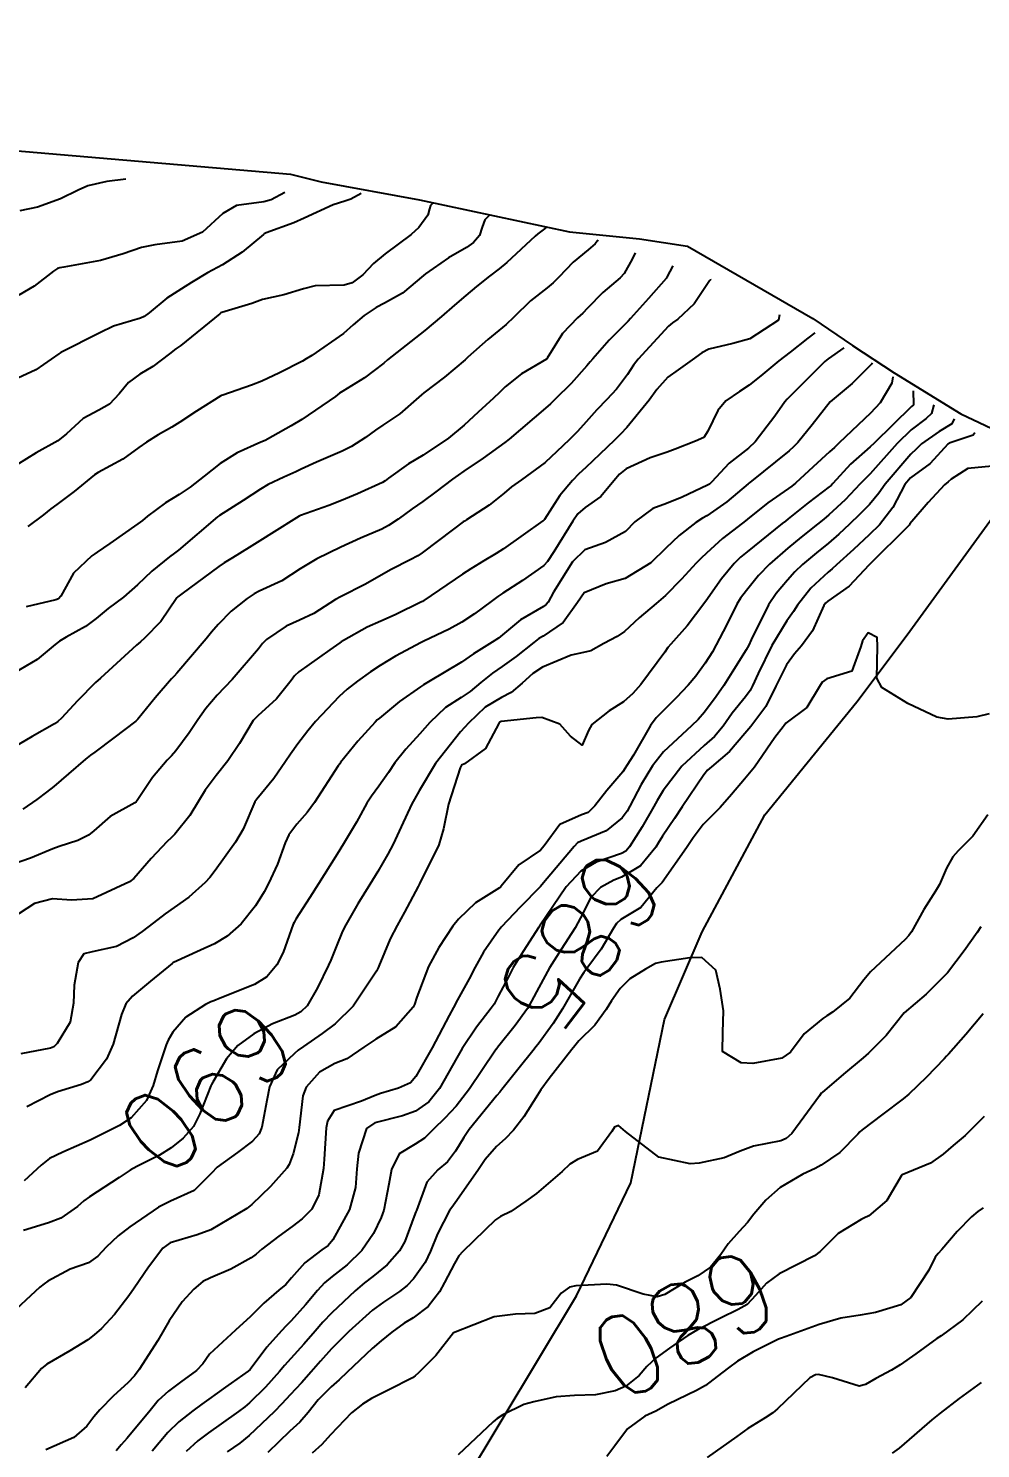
# Model space of a CAD drawing. Header units: metres. Extents: x 292545 to 299085, y 7450245 to 7463078.
# Drawn here: x 295024.4 to 295071.3, y 7462847.5 to 7462917.4 of the extents above; entities that cross this region are included whole.
import ezdxf
from ezdxf.enums import TextEntityAlignment as Align

# ---------------------------------------------------------------- set-up
doc = ezdxf.new("R2010")
doc.units = ezdxf.units.M
for name, color, linetype in [('Area', 45, 'Continuous'), ('Cotas', 45, 'Continuous'), ('Curvas de Nivel 1m', 11, 'Continuous'), ('Curvas de Nivel 5m', 15, 'Continuous'), ('Hidrografia', 140, 'Continuous')]:
    doc.layers.add(name, color=color, linetype=linetype)
doc.styles.add('Style-STANDARD', font='STANDARD.shx')

msp = doc.modelspace()

# ---------------------------------------------------------------- linework, layer by layer
at = {"layer": 'Area'}
msp.add_polyline3d([(294966.04, 7462917.379, 706.56), (294986.245, 7462915.479, 708.032), (294987.052, 7462915.351, 706.502), (294993.309, 7462914.616, 706.001), (294999.751, 7462913.963, 706.011), (295002.878, 7462913.546, 705.681), (295006.908, 7462913.327, 705.76), (295009.064, 7462913.061, 705.341), (295022.928, 7462911.43, 704.311), (295037.332, 7462910.21, 701.513), (295038.844, 7462909.834, 703.784), (295043.693, 7462908.952, 700.444), (295051.078, 7462907.367, 697.603), (295054.526, 7462907.03, 696.172), (295056.875, 7462906.671, 695.798), (295063.059, 7462903.106, 698.643), (295064.999, 7462901.78, 696.904), (295067.058, 7462900.427, 695.303), (295070.343, 7462898.422, 688.402), (295074.256, 7462896.561, 689.302)], dxfattribs=at)
at = {"layer": 'Curvas de Nivel 1m', "flags": 128}
for points, elevation in [([(295029.233, 7462909.96), (295028.297, 7462909.843), (295027.366, 7462909.638), (295026.878, 7462909.427), (295026.018, 7462908.994), (295024.882, 7462908.584), (295024.012, 7462908.411)], 704), ([(295040.813, 7462909.26), (295040.303, 7462908.984), (295040.019, 7462908.879), (295039.436, 7462908.698), (295038.01, 7462908.046), (295037.499, 7462907.814), (295036.143, 7462907.319), (295036.042, 7462907.28), (295036.002, 7462907.246), (295034.95, 7462906.373), (295033.987, 7462905.753), (295033.246, 7462905.351), (295032.463, 7462904.875), (295031.971, 7462904.563), (295031.242, 7462904.099), (295030.378, 7462903.386), (295030.138, 7462903.201), (295029.95, 7462903.119), (295028.627, 7462902.722), (295027.943, 7462902.402), (295026.038, 7462901.438), (295025.932, 7462901.372), (295024.796, 7462900.58), (295023.92, 7462900.168)], 702), ([(295037.063, 7462909.31), (295036.392, 7462908.944), (295036.018, 7462908.852), (295034.681, 7462908.669), (295034.012, 7462908.279), (295033.003, 7462907.355), (295031.998, 7462906.918), (295030.655, 7462906.724), (295029.995, 7462906.603), (295029.095, 7462906.296), (295027.988, 7462905.966), (295026.173, 7462905.626), (295025.985, 7462905.599), (295025.864, 7462905.562), (295025.674, 7462905.443), (295024.725, 7462904.7), (295023.965, 7462904.251)], 703), ([(295044.333, 7462908.76), (295044.237, 7462908.667), (295044.181, 7462908.503), (295044.09, 7462908.185), (295043.656, 7462907.576), (295043.277, 7462907.231), (295041.993, 7462906.284), (295041.424, 7462905.82), (295040.896, 7462905.261), (295040.38, 7462904.863), (295039.975, 7462904.749), (295038.555, 7462904.71), (295037.972, 7462904.568), (295037.005, 7462904.272), (295035.964, 7462904.045), (295035.439, 7462903.847), (295033.954, 7462903.405), (295033.911, 7462903.384), (295033.856, 7462903.341), (295031.937, 7462901.784), (295031.696, 7462901.611), (295031.377, 7462901.376), (295030.559, 7462900.751), (295029.923, 7462900.37), (295029.36, 7462899.955), (295028.9, 7462899.4), (295028.426, 7462898.884), (295027.901, 7462898.594), (295027.124, 7462898.192), (295026.31, 7462897.434), (295025.879, 7462897.087), (295024.821, 7462896.503), (295023.867, 7462895.914)], 701), ([(295049.913, 7462907.57), (295049.52, 7462907.277), (295049.388, 7462907.159), (295047.99, 7462905.858), (295047.617, 7462905.554), (295047.133, 7462905.188), (295046.494, 7462904.676), (295045.969, 7462904.245), (295045.404, 7462903.763), (295044.776, 7462903.212), (295043.946, 7462902.517), (295042.338, 7462901.246), (295042.113, 7462901.065), (295041.928, 7462900.914), (295040.984, 7462900.192), (295039.907, 7462899.525), (295039.75, 7462899.428), (295039.545, 7462899.275), (295037.891, 7462898.14), (295037.365, 7462897.831), (295036.474, 7462897.314), (295036.092, 7462897.107), (295035.88, 7462897.015), (295034.706, 7462896.5), (295033.869, 7462895.97), (295033.087, 7462895.352), (295032.405, 7462894.811), (295031.849, 7462894.443), (295031.18, 7462894.04), (295030.304, 7462893.385), (295030.045, 7462893.174), (295029.829, 7462893.008), (295028.441, 7462892.033), (295027.815, 7462891.618), (295027.701, 7462891.534), (295027.552, 7462891.423), (295026.657, 7462890.579), (295026.024, 7462889.438), (295025.918, 7462889.311), (295025.79, 7462889.258), (295024.325, 7462888.915)], 699), ([(295052.463, 7462906.97), (295052.433, 7462906.908), (295052.343, 7462906.781), (295051.996, 7462906.482), (295051.254, 7462905.874), (295050.539, 7462905.144), (295050.265, 7462904.861), (295049.975, 7462904.622), (295049.157, 7462903.97), (295048.33, 7462903.174), (295047.949, 7462902.817), (295047.054, 7462902.077), (295046.07, 7462901.199), (295046, 7462901.131), (295045.931, 7462901.066), (295044.919, 7462900.214), (295043.906, 7462899.447), (295043.783, 7462899.353), (295043.648, 7462899.233), (295042.727, 7462898.41), (295041.889, 7462897.851), (295041.526, 7462897.614), (295041.032, 7462897.259), (295040.334, 7462896.81), (295039.876, 7462896.577), (295038.613, 7462896.032), (295037.867, 7462895.69), (295037.599, 7462895.569), (295037.017, 7462895.308), (295036.236, 7462894.938), (295035.854, 7462894.715), (295035.014, 7462894.159), (295033.834, 7462893.411), (295033.79, 7462893.384), (295033.742, 7462893.341), (295031.816, 7462891.713), (295031.628, 7462891.558), (295031.384, 7462891.374), (295030.511, 7462890.677), (295029.799, 7462889.995), (295029.122, 7462889.4), (295028.358, 7462888.838), (295027.777, 7462888.354), (295027.242, 7462887.954), (295026.286, 7462887.435), (295025.962, 7462887.237), (295025.759, 7462887.061), (295024.866, 7462886.335), (295023.745, 7462885.68)], 698), ([(295054.303, 7462906.33), (295054.152, 7462906.02), (295053.768, 7462905.32), (295053.574, 7462905.114), (295052.706, 7462904.388), (295051.96, 7462903.608), (295051.726, 7462903.362), (295051.464, 7462903.135), (295050.724, 7462902.363), (295049.973, 7462901.15), (295049.956, 7462901.126), (295049.932, 7462901.106), (295048.709, 7462900.38), (295047.911, 7462899.748), (295047.622, 7462899.468), (295047.328, 7462899.186), (295046.583, 7462898.506), (295045.89, 7462897.866), (295045.122, 7462897.211), (295043.875, 7462896.389), (295043.144, 7462895.963), (295042.167, 7462895.247), (295041.996, 7462895.114), (295041.86, 7462895.034), (295040.628, 7462894.486), (295039.846, 7462894.152), (295039.218, 7462893.903), (295037.835, 7462893.411), (295037.76, 7462893.375), (295037.635, 7462893.302), (295036.533, 7462892.606), (295035.821, 7462892.162), (295035.302, 7462891.842), (295034.478, 7462891.333), (295034.068, 7462891.08), (295033.809, 7462890.905), (295031.987, 7462889.559), (295031.793, 7462889.419), (295031.769, 7462889.395), (295031.746, 7462889.37), (295030.948, 7462888.205), (295030.146, 7462887.386), (295029.946, 7462887.203), (295029.759, 7462887.029), (295027.977, 7462885.416), (295027.741, 7462885.196), (295026.859, 7462884.301), (295026.058, 7462883.437), (295025.881, 7462883.278), (295025.719, 7462883.169), (295024.614, 7462882.546), (295023.701, 7462882.002)], 697), ([(295056.153, 7462905.69), (295055.87, 7462905.133), (295055.838, 7462905.082), (295054.963, 7462904.095), (295054.083, 7462903.108), (295053.952, 7462902.972), (295053.027, 7462902.034), (295052.216, 7462901.127), (295052.086, 7462900.973), (295051.928, 7462900.781), (295051.146, 7462899.906), (295050.366, 7462899.145), (295050.133, 7462898.915), (295049.898, 7462898.687), (295048.098, 7462897.177), (295047.881, 7462897.006), (295046.829, 7462896.235), (295045.867, 7462895.591), (295045.32, 7462895.208), (295044.494, 7462894.579), (295043.846, 7462894.104), (295043.334, 7462893.742), (295042.635, 7462893.242), (295042.159, 7462892.917), (295041.828, 7462892.745), (295040.787, 7462892.297), (295039.819, 7462891.857), (295038.626, 7462891.288), (295037.808, 7462890.79), (295036.904, 7462890.207), (295035.797, 7462889.684), (295035.556, 7462889.562), (295035.2, 7462889.326), (295034.414, 7462888.704), (295033.774, 7462888.055), (295033.442, 7462887.67), (295033.179, 7462887.349), (295031.746, 7462885.653), (295031.61, 7462885.506), (295031.479, 7462885.373), (295030.67, 7462884.444), (295029.815, 7462883.389), (295029.773, 7462883.338), (295029.722, 7462883.297), (295028.646, 7462882.468), (295027.698, 7462881.773), (295027.497, 7462881.621), (295027.247, 7462881.424), (295026.413, 7462880.706), (295025.679, 7462880.086), (295025.32, 7462879.8), (295024.845, 7462879.448), (295024.154, 7462878.967)], 696), ([(295061.413, 7462903.29), (295061.358, 7462903.019), (295059.944, 7462902.1), (295059.116, 7462901.874), (295057.938, 7462901.592), (295057.591, 7462901.409), (295057.103, 7462901.068), (295056.416, 7462900.584), (295055.92, 7462900.215), (295055.378, 7462899.621), (295054.986, 7462899.094), (295053.889, 7462897.742), (295053.588, 7462897.411), (295053.295, 7462897.116), (295052.568, 7462896.431), (295051.869, 7462895.778), (295051.539, 7462895.46), (295051.219, 7462895.136), (295050.592, 7462894.403), (295049.834, 7462893.22), (295049.803, 7462893.181), (295049.764, 7462893.151), (295047.819, 7462891.779), (295047.458, 7462891.542), (295046.855, 7462891.19), (295046.208, 7462890.797), (295045.806, 7462890.527), (295043.9, 7462889.228), (295043.832, 7462889.189), (295043.792, 7462889.17), (295042.491, 7462888.535), (295041.777, 7462888.219), (295041.116, 7462887.914), (295039.947, 7462887.268), (295039.837, 7462887.194), (295039.762, 7462887.145), (295039.28, 7462886.799), (295037.747, 7462885.727), (295037.527, 7462885.52), (295037.367, 7462885.304), (295036.649, 7462884.396), (295035.725, 7462883.555), (295035.507, 7462883.323), (295034.834, 7462882.205), (295034.251, 7462881.342), (295033.686, 7462880.621), (295033.138, 7462879.895), (295032.812, 7462879.359), (295032.378, 7462878.647), (295031.649, 7462877.744), (295031.463, 7462877.555), (295031.273, 7462877.374), (295030.48, 7462876.536), (295029.625, 7462875.562), (295029.414, 7462875.393), (295027.614, 7462874.551), (295026.563, 7462874.481), (295025.614, 7462874.552), (295024.742, 7462874.318), (295023.604, 7462873.581)], 694), ([(295063.143, 7462902.4), (295062.802, 7462902.144), (295061.937, 7462901.454), (295061.373, 7462901.018), (295060.589, 7462900.364), (295059.915, 7462899.819), (295059.437, 7462899.518), (295058.763, 7462899.051), (295058.373, 7462898.58), (295057.888, 7462897.566), (295057.688, 7462897.259), (295057.279, 7462897.066), (295056.271, 7462896.684), (295055.877, 7462896.526), (295055.038, 7462896.256), (295053.869, 7462895.706), (295053.531, 7462895.449), (295053.247, 7462895.116), (295052.618, 7462894.356), (295051.843, 7462893.805), (295051.479, 7462893.493), (295051.231, 7462893.136), (295050.294, 7462891.629), (295049.989, 7462891.157), (295049.811, 7462890.953), (295048.76, 7462890.213), (295047.797, 7462889.592), (295047.549, 7462889.429), (295047.223, 7462889.186), (295046.395, 7462888.582), (295045.777, 7462888.169), (295045.155, 7462887.827), (295043.897, 7462887.228), (295043.762, 7462887.163), (295042.508, 7462886.49), (295041.751, 7462886.036), (295041.277, 7462885.725), (295040.634, 7462885.261), (295040.132, 7462884.871), (295039.735, 7462884.512), (295038.567, 7462883.287), (295038.189, 7462882.819), (295037.706, 7462882.177), (295037.329, 7462881.673), (295037.091, 7462881.306), (295036.522, 7462880.474), (295035.674, 7462879.452), (295035.586, 7462879.321), (295034.999, 7462877.983), (295034.629, 7462877.335), (295033.629, 7462875.942), (295033.37, 7462875.608), (295033.141, 7462875.355), (295032.338, 7462874.64), (295031.611, 7462874.136), (295031.161, 7462873.82), (295030.595, 7462873.38), (295030.033, 7462872.949), (295029.591, 7462872.628), (295028.779, 7462872.208), (295027.581, 7462871.951), (295027.158, 7462871.845), (295026.886, 7462871.427), (295026.681, 7462870.31), (295026.653, 7462869.429), (295026.484, 7462868.49), (295025.855, 7462867.437), (295025.692, 7462867.277), (295025.529, 7462867.21), (295024.064, 7462866.923)], 693), ([(295064.573, 7462901.66), (295063.801, 7462901.124), (295063.642, 7462900.993), (295062.789, 7462900.132), (295061.906, 7462899.245), (295061.785, 7462899.132), (295061.68, 7462899.013), (295061.174, 7462898.299), (295060.212, 7462897.035), (295059.88, 7462896.735), (295058.938, 7462895.984), (295058.056, 7462895.058), (295057.958, 7462894.962), (295057.861, 7462894.904), (295056.616, 7462894.308), (295055.847, 7462894.008), (295055.168, 7462893.765), (295054.294, 7462893.103), (295053.828, 7462892.62), (295052.848, 7462892.094), (295051.819, 7462891.723), (295051.222, 7462891.139), (295050.283, 7462889.638), (295050.014, 7462889.157), (295049.92, 7462889.029), (295049.79, 7462888.939), (295048.663, 7462888.288), (295047.768, 7462887.537), (295047.575, 7462887.373), (295047.272, 7462887.185), (295046.346, 7462886.606), (295045.753, 7462886.198), (295044.136, 7462885.224), (295043.887, 7462885.081), (295043.739, 7462884.988), (295042.708, 7462884.26), (295041.716, 7462883.446), (295041.611, 7462883.355), (295041.499, 7462883.252), (295040.656, 7462882.313), (295039.805, 7462881.269), (295039.76, 7462881.202), (295039.691, 7462881.103), (295038.512, 7462879.287), (295038.154, 7462878.804), (295037.657, 7462878.234), (295037.252, 7462877.701), (295037.078, 7462877.306), (295036.689, 7462876.253), (295036.256, 7462875.314), (295036.038, 7462874.896), (295035.612, 7462874.212), (295034.904, 7462873.33), (295034.218, 7462872.716), (295033.588, 7462872.347), (295032.911, 7462872.029), (295031.574, 7462871.419), (295031.543, 7462871.4), (295031.506, 7462871.371), (295030.438, 7462870.508), (295029.557, 7462869.77), (295029.235, 7462869.395), (295029.013, 7462868.863), (295028.606, 7462867.404), (295028.272, 7462866.659), (295027.506, 7462865.657), (295027.367, 7462865.559), (295027.052, 7462865.425), (295025.873, 7462865.062), (295025.498, 7462864.913), (295024.357, 7462864.322)], 692), ([(295065.973, 7462900.93), (295065.931, 7462900.863), (295064.98, 7462899.911), (295063.903, 7462899.01), (295063.011, 7462897.88), (295062.308, 7462897.006), (295062.098, 7462896.79), (295061.879, 7462896.603), (295059.954, 7462895.039), (295059.9, 7462895.002), (295059.862, 7462894.967), (295058.813, 7462894.085), (295057.838, 7462893.399), (295057.623, 7462893.275), (295057.287, 7462893.065), (295056.467, 7462892.433), (295055.82, 7462891.812), (295055.069, 7462891.091), (295053.805, 7462890.309), (295052.869, 7462890.053), (295051.798, 7462889.607), (295051.458, 7462889.135), (295050.767, 7462888.156), (295049.768, 7462887.478), (295049.567, 7462887.361), (295049.319, 7462887.164), (295048.451, 7462886.478), (295047.751, 7462885.988), (295047.278, 7462885.654), (295046.711, 7462885.19), (295046.175, 7462884.757), (295045.732, 7462884.453), (295044.974, 7462883.961), (295044.192, 7462883.223), (295043.707, 7462882.677), (295043.011, 7462881.925), (295042.48, 7462881.242), (295042.162, 7462880.771), (295041.681, 7462880.096), (295041.321, 7462879.609), (295041.099, 7462879.256), (295040.587, 7462878.333), (295039.953, 7462877.267), (295039.638, 7462876.749), (295038.714, 7462875.289), (295038.285, 7462874.624), (295037.605, 7462873.548), (295037.513, 7462873.391), (295037.475, 7462873.301), (295036.973, 7462871.915), (295036.67, 7462871.309), (295036.172, 7462870.709), (295035.563, 7462870.343), (295033.876, 7462869.665), (295033.555, 7462869.539), (295033.422, 7462869.483), (295033.146, 7462869.354), (295032.18, 7462868.73), (295031.539, 7462867.999), (295031.31, 7462867.598), (295031.217, 7462867.373), (295030.793, 7462866.097), (295030.58, 7462865.379), (295030.247, 7462864.63), (295029.487, 7462863.773), (295028.919, 7462863.398), (295027.476, 7462862.679), (295026.125, 7462862.089), (295025.466, 7462861.776), (295025.069, 7462861.446), (295024.227, 7462860.683)], 691), ([(295067.993, 7462899.55), (295068.013, 7462898.883), (295067.993, 7462898.848), (295067.901, 7462898.776), (295066.075, 7462896.967), (295065.881, 7462896.791), (295064.91, 7462895.942), (295064.033, 7462894.988), (295063.953, 7462894.897), (295063.86, 7462894.822), (295062.817, 7462894.032), (295061.836, 7462893.247), (295061.704, 7462893.143), (295061.54, 7462893.014), (295059.819, 7462891.631), (295059.497, 7462891.363), (295059.177, 7462891.046), (295058.561, 7462890.293), (295057.785, 7462889.198), (295057.726, 7462889.118), (295057.678, 7462889.061), (295056.866, 7462887.98), (295056.053, 7462887.077), (295055.92, 7462886.919), (295055.759, 7462886.698), (295054.578, 7462885.097), (295054.19, 7462884.65), (295053.73, 7462884.252), (295053.031, 7462883.81), (295052.17, 7462883.125), (295052.005, 7462882.832), (295051.703, 7462882.118), (295051.12, 7462882.551), (295050.591, 7462883.147), (295049.718, 7462883.482), (295049.423, 7462883.457), (295047.714, 7462883.285), (295047.642, 7462883.253), (295047.589, 7462883.181), (295046.933, 7462881.955), (295045.896, 7462881.198), (295045.762, 7462881.129), (295045.691, 7462880.998), (295045.117, 7462879.208), (295044.876, 7462877.991), (295044.635, 7462877.215), (295043.684, 7462875.29), (295043.658, 7462875.229), (295043.622, 7462875.166), (295042.95, 7462873.896), (295042.582, 7462873.24), (295042.246, 7462872.59), (295041.692, 7462871.249), (295041.655, 7462871.166), (295041.57, 7462871), (295040.424, 7462869.267), (295039.544, 7462868.407), (295038.9, 7462867.926), (295037.98, 7462867.296), (295037.722, 7462867.107), (295037.528, 7462866.947), (295036.687, 7462866.137), (295036.304, 7462865.312), (295036.175, 7462864.634), (295035.929, 7462863.316), (295035.798, 7462862.997), (295035.473, 7462862.632), (295034.721, 7462862.075), (295033.725, 7462861.346), (295033.45, 7462861.059), (295032.589, 7462860.211), (295031.436, 7462859.673), (295030.835, 7462859.379), (295029.423, 7462858.42), (295028.849, 7462857.975), (295028.258, 7462857.412), (295027.85, 7462856.972), (295027.401, 7462856.651), (295026.497, 7462856.329), (295025.387, 7462855.741), (295025.217, 7462855.611), (295025.004, 7462855.446), (295023.368, 7462853.934)], 689), ([(295069.003, 7462898.86), (295068.899, 7462898.427), (295068.638, 7462898.19), (295067.89, 7462897.632), (295067.21, 7462896.95), (295065.868, 7462895.472), (295065.622, 7462895.216), (295065.388, 7462894.975), (295064.645, 7462894.189), (295063.84, 7462893.45), (295063.587, 7462893.242), (295063.278, 7462892.996), (295062.48, 7462892.35), (295061.821, 7462891.804), (295060.925, 7462891.023), (295060.381, 7462890.455), (295059.793, 7462889.726), (295059.49, 7462889.341), (295059.303, 7462889.045), (295058.797, 7462888.025), (295058.296, 7462887.055), (295058.104, 7462886.712), (295057.754, 7462886.141), (295057.297, 7462885.515), (295056.922, 7462885.068), (295056.342, 7462884.465), (295055.725, 7462883.861), (295055.338, 7462883.467), (295055.056, 7462883.09), (295054.216, 7462881.62), (295053.888, 7462881.108), (295053.813, 7462880.987), (295053.69, 7462880.802), (295052.909, 7462879.889), (295052.327, 7462879.123), (295051.986, 7462878.809), (295051.666, 7462878.68), (295050.6, 7462878.205), (295049.824, 7462877.157), (295049.641, 7462876.956), (295048.579, 7462876.225), (295047.711, 7462875.179), (295047.672, 7462875.13), (295047.622, 7462875.092), (295046.445, 7462874.361), (295045.606, 7462873.557), (295045.331, 7462873.204), (295044.641, 7462872.161), (295044.137, 7462871.222), (295043.558, 7462869.723), (295043.437, 7462869.349), (295043.377, 7462869.232), (295042.52, 7462868.263), (295041.537, 7462867.652), (295040.952, 7462867.259), (295040.111, 7462866.684), (295039.521, 7462866.459), (295038.769, 7462866.033), (295038.11, 7462865.294), (295037.937, 7462864.857), (295037.767, 7462863.297), (295037.731, 7462863.045), (295037.464, 7462862.014), (295037.265, 7462861.492), (295037.152, 7462861.303), (295036.359, 7462860.395), (295035.435, 7462859.511), (295035.183, 7462859.324), (295033.422, 7462858.278), (295032.744, 7462858.032), (295031.416, 7462857.636), (295031.055, 7462857.375), (295030.351, 7462856.433), (295029.643, 7462855.396), (295029.379, 7462855.017), (295028.678, 7462854.098), (295028.028, 7462853.413), (295027.678, 7462853.098), (295027.357, 7462852.862), (295026.466, 7462852.314), (295025.345, 7462851.662), (295025.072, 7462851.444), (295024.283, 7462850.501)], 688), ([(295070.013, 7462898.17), (295069.889, 7462897.917), (295069.265, 7462897.55), (295068.408, 7462896.935), (295068.134, 7462896.684), (295067.878, 7462896.439), (295066.613, 7462894.959), (295066.299, 7462894.52), (295065.848, 7462893.962), (295065.355, 7462893.46), (295064.856, 7462892.98), (295064.325, 7462892.488), (295063.824, 7462892.058), (295063.236, 7462891.578), (295062.541, 7462891.003), (295062.169, 7462890.645), (295061.801, 7462890.236), (295061.239, 7462889.57), (295060.867, 7462889.024), (295060.019, 7462887.29), (295059.893, 7462887.038), (295059.761, 7462886.807), (295059.084, 7462885.712), (295058.664, 7462885.051), (295058.286, 7462884.504), (295057.723, 7462883.738), (295057.407, 7462883.374), (295057.073, 7462883.066), (295055.7, 7462881.781), (295055.155, 7462881.095), (295054.608, 7462880.176), (295054.044, 7462879.106), (295053.911, 7462878.866), (295053.664, 7462878.54), (295052.869, 7462877.904), (295051.647, 7462877.4), (295051.47, 7462877.308), (295051.304, 7462877.135), (295049.705, 7462875.24), (295049.638, 7462875.16), (295049.623, 7462875.145), (295048.636, 7462874.146), (295047.725, 7462873.179), (295047.67, 7462873.111), (295047.6, 7462873.007), (295046.839, 7462871.932), (295046.425, 7462871.191), (295046.135, 7462870.626), (295045.557, 7462869.587), (295045.354, 7462869.203), (295045.154, 7462868.811), (295044.309, 7462867.218), (295043.512, 7462865.808), (295043.239, 7462865.5), (295042.658, 7462865.238), (295041.766, 7462864.981), (295041.499, 7462864.877), (295040.828, 7462864.592), (295039.492, 7462864.146), (295039.151, 7462863.619), (295039.093, 7462863.284), (295039.002, 7462861.743), (295038.961, 7462861.285), (295038.736, 7462859.991), (295038.387, 7462859.29), (295037.909, 7462858.815), (295037.424, 7462858.428), (295036.766, 7462857.96), (295035.927, 7462857.315), (295035.65, 7462857.077), (295035.406, 7462856.89), (295034.398, 7462856.334), (295033.391, 7462855.909), (295033.022, 7462855.72), (295032.578, 7462855.358), (295032.007, 7462854.733), (295031.367, 7462853.794), (295031.117, 7462853.374), (295030.805, 7462852.826), (295029.892, 7462851.392), (295029.65, 7462851.083), (295029.333, 7462850.747), (295028.627, 7462850.103), (295027.955, 7462849.414), (295027.662, 7462849.063), (295027.305, 7462848.603), (295026.674, 7462848.051), (295025.293, 7462847.44)], 687), ([(295071.023, 7462897.48), (295070.946, 7462897.373), (295069.811, 7462896.993), (295069.693, 7462896.922), (295068.832, 7462895.971), (295067.866, 7462895.267), (295067.586, 7462894.944), (295066.985, 7462893.814), (295066.327, 7462892.963), (295065.828, 7462892.463), (295065.057, 7462891.741), (295064.224, 7462890.986), (295064.006, 7462890.792), (295063.808, 7462890.63), (295062.949, 7462889.845), (295062.3, 7462889.005), (295062.093, 7462888.694), (295061.775, 7462888.237), (295061.038, 7462887.021), (295060.36, 7462885.642), (295060.089, 7462885.035), (295059.969, 7462884.807), (295059.735, 7462884.497), (295059.078, 7462883.691), (295058.629, 7462883.051), (295058.214, 7462882.549), (295057.703, 7462882.101), (295056.606, 7462881.076), (295055.681, 7462879.883), (295055.381, 7462879.388), (295055.222, 7462879.095), (295054.656, 7462878.102), (295054.019, 7462877.106), (295053.844, 7462876.905), (295053.64, 7462876.791), (295052.391, 7462876.366), (295051.631, 7462875.92), (295050.913, 7462875.141), (295049.603, 7462873.206), (295049.583, 7462873.18), (295049.568, 7462873.16), (295048.788, 7462871.965), (295048.306, 7462871.173), (295048.051, 7462870.692), (295047.559, 7462869.758), (295047.359, 7462869.378), (295047.222, 7462869.183), (295046.495, 7462868.234), (295045.789, 7462867.197), (295045.518, 7462866.73), (295044.677, 7462865.218), (295044.149, 7462864.571), (295043.492, 7462864.101), (295042.847, 7462863.879), (295041.486, 7462863.54), (295041.078, 7462863.256), (295040.678, 7462862.048), (295040.61, 7462861.263), (295040.536, 7462860.355), (295040.24, 7462859.268), (295039.418, 7462857.772), (295039.191, 7462857.506), (295038.883, 7462857.285), (295038.05, 7462856.647), (295037.392, 7462855.904), (295037.109, 7462855.581), (295036.768, 7462855.306), (295036.023, 7462854.667), (295035.37, 7462853.999), (295034.631, 7462853.331), (295033.351, 7462852.149), (295033.016, 7462851.684), (295032.709, 7462851.356), (295031.917, 7462850.781), (295031.327, 7462850.34), (295030.825, 7462849.873), (295030.425, 7462849.383), (295029.299, 7462848.022), (295029.003, 7462847.695), (295028.759, 7462847.405)], 686), ([(295071.724, 7462883.66), (295071.123, 7462883.505), (295069.72, 7462883.399), (295069.15, 7462883.497), (295067.731, 7462884.161), (295066.442, 7462884.96), (295066.197, 7462885.413), (295066.228, 7462886.963), (295066.212, 7462887.408), (295065.77, 7462887.636), (295065.495, 7462887.243), (295065.418, 7462886.973), (295064.968, 7462885.76), (295063.747, 7462885.382), (295063.518, 7462885.22), (295063.375, 7462884.994), (295062.758, 7462883.969), (295061.716, 7462883.199), (295061.636, 7462883.089), (295061.586, 7462883.012), (295061.186, 7462882.496), (295060.177, 7462881.033), (295059.687, 7462880.44), (295059.043, 7462879.683), (295058.487, 7462879.052), (295058.079, 7462878.643), (295057.66, 7462878.211), (295057.161, 7462877.556), (295056.83, 7462877.072), (295055.626, 7462875.354), (295055.497, 7462875.219), (295055.369, 7462875.093), (295054.583, 7462874.131), (295053.607, 7462873.538), (295053.379, 7462873.338), (295053.24, 7462873.114), (295052.632, 7462872.075), (295051.926, 7462871.126), (295051.774, 7462870.925), (295051.568, 7462870.604), (295050.729, 7462869.142), (295050.27, 7462868.421), (295049.527, 7462867.404), (295049.419, 7462867.267), (295049.339, 7462867.162), (295048.522, 7462866.161), (295047.747, 7462865.178), (295047.639, 7462865.041), (295047.5, 7462864.872), (295046.135, 7462863.2), (295045.865, 7462862.816), (295045.467, 7462862.139), (295045.062, 7462861.611), (295044.583, 7462861.219), (295044.049, 7462860.622), (295043.535, 7462859.229), (295043.511, 7462859.15), (295043.43, 7462858.938), (295042.958, 7462857.694), (295042.71, 7462857.237), (295042.099, 7462856.546), (295041.394, 7462855.98), (295040.98, 7462855.665), (295040.517, 7462855.263), (295039.372, 7462854.192), (295038.926, 7462853.725), (295038.55, 7462853.288), (295037.997, 7462852.653), (295037.349, 7462851.936), (295037.049, 7462851.599), (295036.798, 7462851.305), (295036.11, 7462850.534), (295035.319, 7462849.756), (295035.087, 7462849.561), (295034.776, 7462849.335), (295033.926, 7462848.725), (295033.302, 7462848.289), (295032.77, 7462847.883), (295032.208, 7462847.361)], 684), ([(295071.67, 7462878.691), (295070.927, 7462877.634), (295070.212, 7462876.914), (295069.943, 7462876.614), (295069.634, 7462876.056), (295069.287, 7462875.262), (295069.094, 7462874.925), (295068.512, 7462874.028), (295067.903, 7462872.937), (295067.776, 7462872.753), (295067.589, 7462872.552), (295065.884, 7462870.965), (295065.569, 7462870.576), (295064.869, 7462869.668), (295064.025, 7462868.985), (295063.74, 7462868.798), (295063.548, 7462868.665), (295062.631, 7462867.909), (295061.957, 7462867.013), (295061.52, 7462866.721), (295060.095, 7462866.456), (295059.517, 7462866.494), (295058.611, 7462867.049), (295058.613, 7462867.973), (295058.646, 7462869.049), (295058.496, 7462870.118), (295058.281, 7462871.053), (295057.582, 7462871.664), (295056.999, 7462871.651), (295055.578, 7462871.445), (295055.305, 7462871.365), (295054.813, 7462871.098), (295054.05, 7462870.623), (295053.563, 7462870.14), (295053.135, 7462869.537), (295052.869, 7462869.117), (295052.323, 7462868.34), (295051.529, 7462867.563), (295051.33, 7462867.329), (295051.187, 7462867.135), (295050.074, 7462865.717), (295049.661, 7462865.158), (295049.5, 7462864.901), (295048.821, 7462863.835), (295048.307, 7462863.172), (295047.906, 7462862.746), (295047.471, 7462862.377), (295046.915, 7462861.735), (295046.555, 7462861.193), (295045.437, 7462859.599), (295045.273, 7462859.373), (295045.17, 7462859.213), (295044.572, 7462858.067), (295044.229, 7462857.222), (295043.966, 7462856.663), (295043.392, 7462855.853), (295043.087, 7462855.533), (295042.701, 7462855.237), (295041.91, 7462854.712), (295041.374, 7462854.315), (295040.205, 7462853.267), (295039.354, 7462852.408), (295038.819, 7462851.815), (295038.357, 7462851.29), (295037.88, 7462850.75), (295037.326, 7462850.144), (295036.916, 7462849.707), (295036.529, 7462849.312), (295035.301, 7462848.146), (295034.85, 7462847.782), (295034.218, 7462847.341)], 683), ([(295071.328, 7462873.172), (295071.144, 7462872.904), (295070.494, 7462872.001), (295069.674, 7462870.919), (295069.628, 7462870.864), (295069.572, 7462870.799), (295068.632, 7462869.859), (295067.553, 7462868.94), (295066.654, 7462867.836), (295065.794, 7462866.966), (295065.521, 7462866.731), (295064.56, 7462865.932), (295063.503, 7462865.029), (295063.466, 7462864.991), (295063.373, 7462864.863), (295062.015, 7462863.012), (295061.738, 7462862.757), (295061.477, 7462862.655), (295060.126, 7462862.381), (295059.469, 7462862.141), (295058.692, 7462861.82), (295057.46, 7462861.548), (295057.007, 7462861.52), (295055.464, 7462861.849), (295053.822, 7462863.107), (295053.486, 7462863.409), (295053.284, 7462863.313), (295053.156, 7462863.113), (295052.444, 7462862.144), (295051.462, 7462861.732), (295051.089, 7462861.505), (295050.709, 7462861.141), (295049.442, 7462860.063), (295048.927, 7462859.676), (295048.177, 7462859.173), (295047.681, 7462858.927), (295047.429, 7462858.761), (295045.816, 7462857.204), (295045.628, 7462856.988), (295045.404, 7462856.621), (295044.926, 7462855.678), (295044.678, 7462855.217), (295044.108, 7462854.49), (295043.37, 7462853.94), (295042.927, 7462853.674), (295042.32, 7462853.24), (295041.798, 7462852.806), (295041.355, 7462852.439), (295040.131, 7462851.268), (295039.727, 7462850.884), (295039.332, 7462850.544), (295038.699, 7462849.909), (295038.2, 7462849.291), (295037.798, 7462848.806), (295037.304, 7462848.369), (295036.218, 7462847.316)], 682), ([(295071.443, 7462868.901), (295070.575, 7462867.872), (295069.725, 7462866.918), (295069.631, 7462866.809), (295069.521, 7462866.683), (295068.654, 7462865.786), (295067.769, 7462864.937), (295067.501, 7462864.715), (295066.504, 7462863.965), (295065.485, 7462863.191), (295065.37, 7462863.086), (295065.27, 7462862.972), (295064.379, 7462862.071), (295063.46, 7462861.447), (295063.16, 7462861.292), (295062.566, 7462861.003), (295061.446, 7462860.355), (295060.733, 7462859.734), (295060.149, 7462859.033), (295059.834, 7462858.63), (295059.424, 7462858.187), (295058.884, 7462857.58), (295058.523, 7462857.049), (295058.021, 7462856.436), (295057.397, 7462856.009), (295056.764, 7462855.698), (295055.768, 7462855.084), (295055.382, 7462854.981), (295054.702, 7462855.097), (295053.389, 7462855.543), (295052.907, 7462855.601), (295051.389, 7462855.514), (295051.077, 7462855.454), (295050.655, 7462855.147), (295050.096, 7462854.433), (295049.373, 7462854.149), (295048.414, 7462854.128), (295047.371, 7462853.997), (295045.363, 7462853.21), (295044.485, 7462852.085), (295043.642, 7462851.227), (295043.481, 7462851.088), (295043.339, 7462850.992), (295042.182, 7462850.39), (295041.324, 7462849.978), (295040.887, 7462849.689), (295040.336, 7462849.265), (295039.302, 7462848.192), (295038.877, 7462847.704), (295038.41, 7462847.289)], 681), ([(295071.437, 7462859.348), (295071.172, 7462859.166), (295070.855, 7462858.906), (295070.152, 7462858.182), (295069.409, 7462857.295), (295069.227, 7462857.101), (295069.081, 7462856.925), (295068.758, 7462856.291), (295067.878, 7462854.943), (295067.379, 7462854.575), (295066.133, 7462854.204), (295065.374, 7462854.074), (295064.428, 7462853.924), (295063.369, 7462853.615), (295061.745, 7462853.014), (295061.456, 7462852.924), (295061.361, 7462852.891), (295060.12, 7462852.264), (295059.344, 7462851.801), (295058.897, 7462851.487), (295058.338, 7462851.05), (295057.767, 7462850.618), (295057.326, 7462850.367), (295055.925, 7462849.687), (295055.315, 7462849.348), (295055.141, 7462849.266), (295054.779, 7462849.095), (295053.923, 7462848.487), (295053.298, 7462847.65), (295052.917, 7462847.116)], 679), ([(295071.381, 7462854.757), (295070.433, 7462853.849), (295069.364, 7462853.063), (295069.157, 7462852.923), (295068.12, 7462852.17), (295067.343, 7462851.628), (295066.92, 7462851.373), (295066.158, 7462850.962), (295065.642, 7462850.655), (295065.329, 7462850.576), (295064.023, 7462850.983), (295063.335, 7462851.155), (295063.184, 7462851.144), (295062.909, 7462850.996), (295061.317, 7462849.457), (295061.076, 7462849.261), (295060.697, 7462849.026), (295059.848, 7462848.494), (295059.304, 7462848.104), (295057.852, 7462847.062)], 678), ([(295071.331, 7462850.751), (295070.258, 7462849.976), (295069.316, 7462849.255), (295068.909, 7462848.926), (295067.299, 7462847.533), (295066.964, 7462847.286)], 677)]:
    msp.add_lwpolyline(points, dxfattribs=dict(at, elevation=elevation))
at = {"layer": 'Curvas de Nivel 5m', "flags": 128}
for points, elevation in [([(295047.123, 7462908.17), (295046.906, 7462907.965), (295046.767, 7462907.608), (295046.646, 7462907.194), (295046.351, 7462906.845), (295045.997, 7462906.607), (295045.118, 7462906.083), (295043.984, 7462905.306), (295043.885, 7462905.221), (295042.851, 7462904.355), (295041.962, 7462903.858), (295041.56, 7462903.652), (295040.958, 7462903.26), (295040.424, 7462902.79), (295039.944, 7462902.367), (295038.392, 7462901.293), (295038.114, 7462901.114), (295037.928, 7462901.004), (295036.801, 7462900.43), (295035.92, 7462900.02), (295035.421, 7462899.822), (295033.999, 7462899.339), (295033.938, 7462899.314), (295033.912, 7462899.305), (295032.705, 7462898.554), (295031.892, 7462898.006), (295031.501, 7462897.762), (295030.829, 7462897.381), (295030.241, 7462897.025), (295029.877, 7462896.758), (295029.076, 7462896.193), (295027.864, 7462895.527), (295027.687, 7462895.413), (295026.68, 7462894.602), (295025.841, 7462893.963), (295025.542, 7462893.738), (295025.182, 7462893.447), (295024.402, 7462892.88)], 700), ([(295058.003, 7462905.04), (295058.016, 7462905.016), (295057.972, 7462904.953), (295057.203, 7462903.825), (295056.404, 7462903.075), (295056.138, 7462902.891), (295055.949, 7462902.728), (295054.459, 7462901.102), (295054.23, 7462900.804), (295053.922, 7462900.353), (295053.39, 7462899.636), (295052.917, 7462899.12), (295052.415, 7462898.607), (295051.892, 7462898.017), (295051.473, 7462897.548), (295051.054, 7462897.138), (295050.454, 7462896.567), (295049.872, 7462896.029), (295048.716, 7462895.167), (295048.213, 7462894.819), (295047.853, 7462894.519), (295047.11, 7462893.921), (295045.998, 7462893.198), (295045.895, 7462893.136), (295045.832, 7462893.095), (295045.366, 7462892.744), (295043.816, 7462891.57), (295043.611, 7462891.436), (295043.226, 7462891.236), (295042.296, 7462890.757), (295041.805, 7462890.471), (295041.022, 7462890.036), (295039.794, 7462889.414), (295039.556, 7462889.274), (295038.478, 7462888.594), (295037.777, 7462888.26), (295037.118, 7462887.962), (295036.15, 7462887.316), (295035.956, 7462887.123), (295035.758, 7462886.862), (295034.463, 7462885.339), (295033.735, 7462884.575), (295033.167, 7462883.917), (295032.776, 7462883.359), (295032.355, 7462882.722), (295031.7, 7462881.842), (295031.478, 7462881.591), (295031.259, 7462881.374), (295030.549, 7462880.517), (295029.795, 7462879.389), (295029.74, 7462879.322), (295029.671, 7462879.276), (295028.461, 7462878.607), (295027.65, 7462877.893), (295027.388, 7462877.681), (295026.865, 7462877.428), (295025.952, 7462877.125), (295025.639, 7462877.014), (295024.538, 7462876.552), (295023.635, 7462876.241)], 695), ([(295066.983, 7462900.24), (295066.944, 7462899.924), (295066.361, 7462898.955), (295065.898, 7462898.441), (295064.354, 7462896.985), (295064.111, 7462896.757), (295063.878, 7462896.541), (295063.062, 7462895.807), (295062.195, 7462895.007), (295062.015, 7462894.854), (295061.859, 7462894.744), (295060.836, 7462894.037), (295059.836, 7462893.231), (295059.732, 7462893.144), (295059.591, 7462893.042), (295058.602, 7462892.276), (295057.818, 7462891.562), (295057.556, 7462891.322), (295057.3, 7462891.065), (295056.589, 7462890.284), (295055.797, 7462889.476), (295055.338, 7462889.087), (295054.499, 7462888.382), (295053.772, 7462887.711), (295053.42, 7462887.462), (295052.767, 7462887.12), (295052.122, 7462886.763), (295051.758, 7462886.667), (295051.162, 7462886.544), (295049.751, 7462885.947), (295049.273, 7462885.639), (295048.747, 7462885.17), (295048.208, 7462884.703), (295047.732, 7462884.467), (295046.928, 7462883.985), (295046.096, 7462883.196), (295045.915, 7462882.993), (295045.709, 7462882.775), (295044.479, 7462881.218), (295043.679, 7462879.864), (295043.446, 7462879.461), (295043.311, 7462879.234), (295042.792, 7462878.102), (295042.393, 7462877.242), (295042.136, 7462876.747), (295041.629, 7462875.892), (295041.239, 7462875.256), (295040.652, 7462874.304), (295040.053, 7462873.273), (295039.905, 7462872.969), (295039.587, 7462872.193), (295039.324, 7462871.536), (295039.211, 7462871.284), (295038.668, 7462870.183), (295038.151, 7462869.294), (295037.852, 7462868.995), (295037.548, 7462868.831), (295036.451, 7462868.403), (295035.539, 7462867.92), (295034.74, 7462867.332), (295034.183, 7462866.68), (295033.506, 7462865.536), (295033.44, 7462865.414), (295033.413, 7462865.351), (295032.867, 7462863.978), (295032.554, 7462863.359), (295032.057, 7462862.781), (295031.467, 7462862.299), (295030.892, 7462861.945), (295029.777, 7462861.387), (295029.451, 7462861.21), (295028.897, 7462860.848), (295027.44, 7462859.898), (295027.16, 7462859.7), (295026.853, 7462859.426), (295026.025, 7462858.836), (295025.425, 7462858.62), (295024.193, 7462858.231)], 690), ([(295071.872, 7462895.837), (295070.682, 7462895.719), (295069.866, 7462895.195), (295069.712, 7462895.074), (295069.534, 7462894.923), (295068.724, 7462894.057), (295067.834, 7462893.007), (295067.808, 7462892.965), (295067.791, 7462892.941), (295065.813, 7462890.97), (295064.846, 7462889.93), (295063.786, 7462889.199), (295063.668, 7462889.108), (295063.596, 7462888.992), (295063.03, 7462887.738), (295062.499, 7462887.003), (295062.151, 7462886.614), (295061.753, 7462886.068), (295061.228, 7462885.018), (295060.73, 7462884.023), (295059.997, 7462883.036), (295059.709, 7462882.682), (295058.947, 7462881.801), (295058.061, 7462881.056), (295057.864, 7462880.885), (295057.689, 7462880.661), (295056.613, 7462879.076), (295056.235, 7462878.511), (295055.651, 7462877.643), (295055.438, 7462877.3), (295055.316, 7462877.093), (295054.562, 7462876.172), (295053.628, 7462875.626), (295053.262, 7462875.479), (295052.601, 7462875.12), (295052.118, 7462874.625), (295051.608, 7462873.615), (295051.353, 7462873.134), (295050.668, 7462872.062), (295050.095, 7462871.152), (295049.563, 7462870.192), (295049.205, 7462869.514), (295049, 7462869.166), (295048.39, 7462868.322), (295047.524, 7462867.248), (295047.493, 7462867.211), (295047.474, 7462867.18), (295047.398, 7462867.058), (295046.148, 7462865.2), (295045.494, 7462864.354), (295044.937, 7462863.767), (295044.371, 7462863.221), (295043.927, 7462862.775), (295043.472, 7462862.492), (295042.694, 7462862.008), (295042.317, 7462861.241), (295042.173, 7462860.515), (295041.924, 7462859.245), (295041.803, 7462858.872), (295041.421, 7462858.088), (295040.855, 7462857.258), (295040.124, 7462856.547), (295039.393, 7462855.982), (295039.011, 7462855.662), (295038.668, 7462855.287), (295038.082, 7462854.587), (295037.368, 7462853.801), (295037.122, 7462853.546), (295036.888, 7462853.305), (295036.173, 7462852.493), (295035.344, 7462851.405), (295035.258, 7462851.321), (295034.141, 7462850.532), (295033.322, 7462849.947), (295032.976, 7462849.696), (295032.521, 7462849.358), (295031.844, 7462848.829), (295031.302, 7462848.307), (295030.52, 7462847.382)], 685), ([(295071.492, 7462863.842), (295070.548, 7462862.909), (295069.964, 7462862.427), (295069.469, 7462861.988), (295068.845, 7462861.547), (295067.453, 7462860.981), (295067.433, 7462860.971), (295067.42, 7462860.95), (295066.693, 7462859.705), (295065.8, 7462858.966), (295065.561, 7462858.839), (295065.43, 7462858.775), (295064.305, 7462858.096), (295063.406, 7462857.203), (295063.139, 7462856.994), (295061.399, 7462856.102), (295060.768, 7462855.651), (295060.229, 7462855.032), (295059.811, 7462854.603), (295059.376, 7462854.343), (295058.5, 7462853.92), (295057.366, 7462853.342), (295056.89, 7462853.067), (295055.991, 7462852.443), (295055.346, 7462851.966), (295054.885, 7462851.549), (295054.501, 7462851.098), (295053.853, 7462850.58), (295053.325, 7462850.357), (295052.357, 7462850.158), (295051.323, 7462850.123), (295050.416, 7462850.055), (295049.319, 7462849.811), (295048.817, 7462849.669), (295047.79, 7462849.175), (295047.503, 7462848.986), (295047.309, 7462848.827), (295045.592, 7462847.206)], 680)]:
    msp.add_lwpolyline(points, dxfattribs=dict(at, elevation=elevation))
at = {"layer": 'Hidrografia'}
msp.add_lwpolyline([(295010.109, 7462805.186), (295013.058, 7462809.156), (295015.751, 7462812.742), (295019.854, 7462816.2), (295022.419, 7462818.762), (295033.286, 7462829.303), (295040.292, 7462838.358), (295045.856, 7462845.767), (295051.419, 7462855.028), (295054.098, 7462860.584), (295055.747, 7462868.61), (295057.601, 7462872.932), (295060.692, 7462878.694), (295065.225, 7462884.25), (295067.698, 7462887.543), (295074.256, 7462896.561)], dxfattribs=at)

# ---------------------------------------------------------------- texts
at = {"layer": 'Cotas', "style": 'Style-STANDARD'}
for s, rotation, p in [('685', 232.64573, (295051.625, 7462872.5, 685)), ('690', 223.20515, (295033.24, 7462865.293, 690)), ('680', 208.508, (295056.733, 7462853.652, 680))]:
    msp.add_text(s, height=4, rotation=rotation, dxfattribs=at).set_placement(p, align=Align.MIDDLE_CENTER)

doc.saveas('drawing.dxf')
